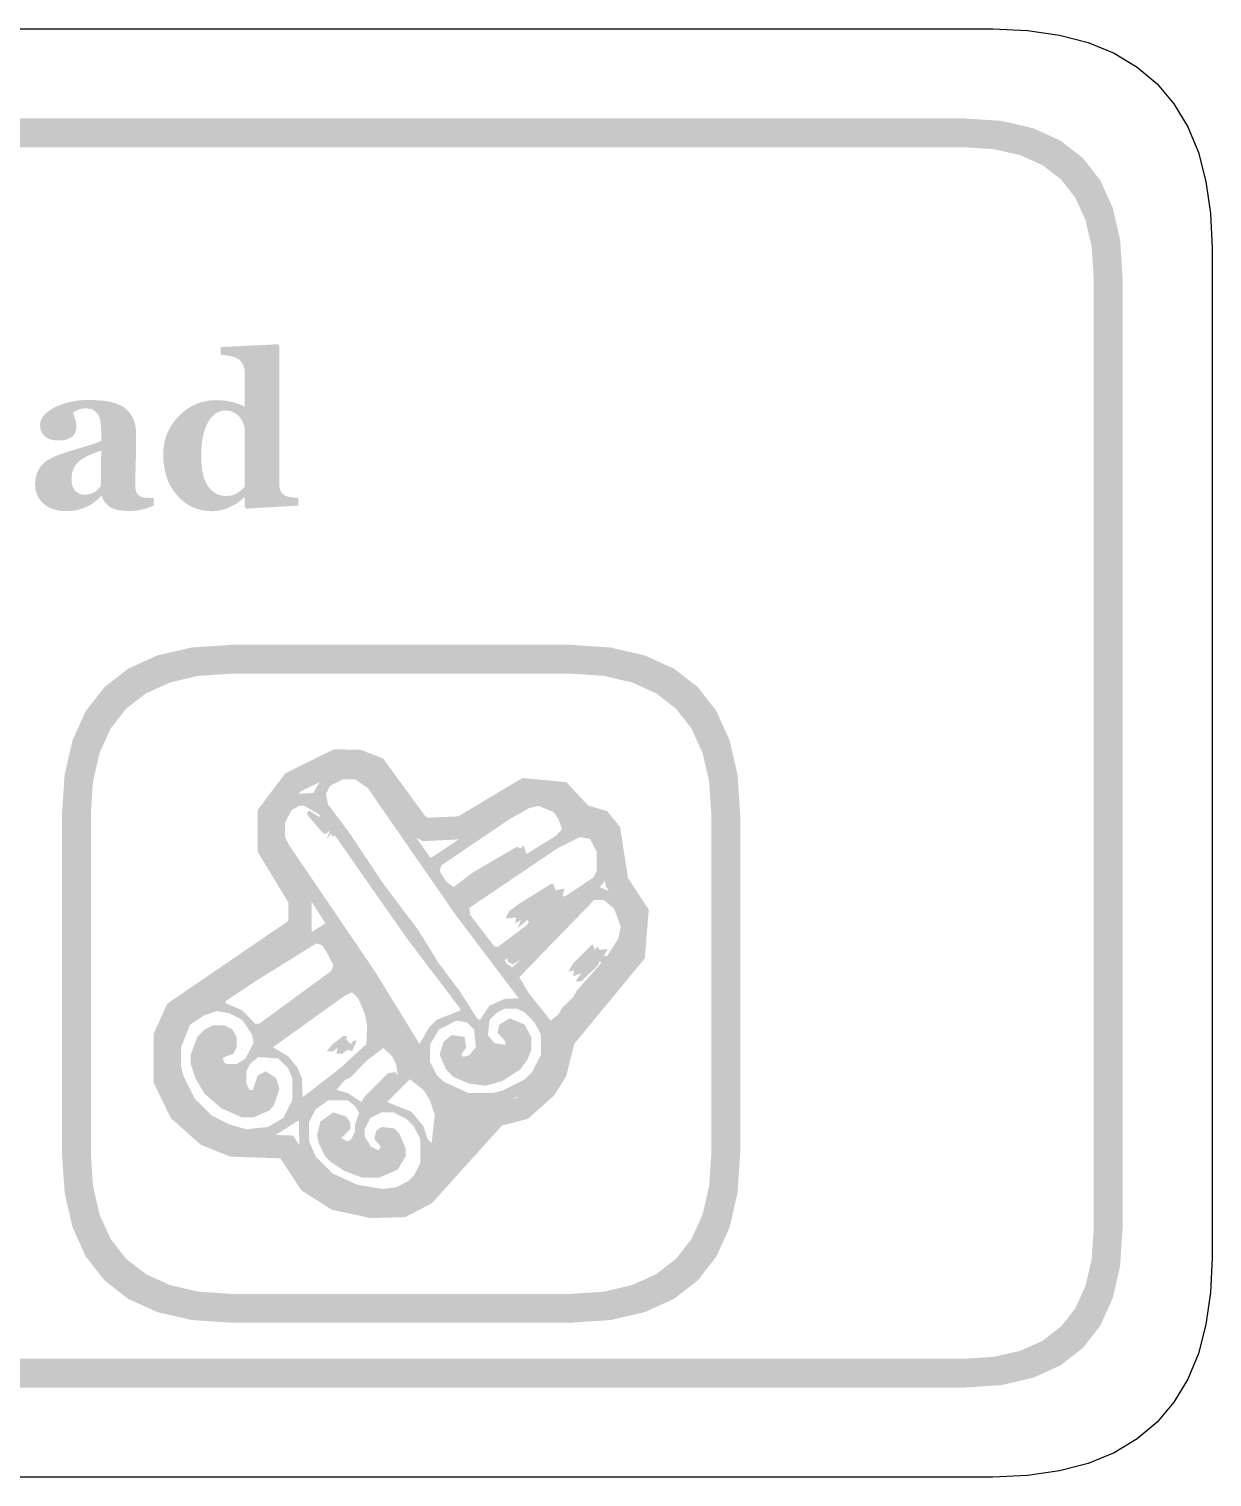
# Model space of a CAD drawing. Header units: millimetres. Extents: x 6 to 441, y 6 to 299.
# Drawn here: x 305.64 to 322.04, y 123.96 to 144.04 of the extents above; entities that cross this region are included whole.
import ezdxf

# ---------------------------------------------------------------- set-up
doc = ezdxf.new("R2010")
doc.units = ezdxf.units.MM
doc.layers.add('CUT', color=1, linetype='Continuous')
doc.layers.add('RASTER', color=7, linetype='Continuous')

msp = doc.modelspace()

# ---------------------------------------------------------------- hatches: boundary and pattern name
at = {"layer": 'RASTER'}
h = msp.add_hatch(color=7, dxfattribs=at)
h.paths.add_polyline_path([(259.2, 140.6), (259.234, 141.116), (259.337, 141.563), (259.509, 141.941), (259.75, 142.25), (260.059, 142.491), (260.438, 142.663), (260.884, 142.766), (261.4, 142.8), (318.6, 142.8), (319.116, 142.766), (319.563, 142.663), (319.941, 142.491), (320.25, 142.25), (320.491, 141.941), (320.663, 141.563), (320.766, 141.116), (320.8, 140.6), (320.8, 127.4), (320.766, 126.884), (320.662, 126.438), (320.491, 126.059), (320.25, 125.75), (319.941, 125.509), (319.563, 125.337), (319.116, 125.234), (318.6, 125.2), (261.4, 125.2), (260.884, 125.234), (260.438, 125.337), (260.059, 125.509), (259.75, 125.75), (259.509, 126.059), (259.337, 126.438), (259.234, 126.884), (259.2, 127.4)])
h.paths.add_polyline_path([(259.6, 140.6), (259.6, 127.4), (259.628, 126.978), (259.713, 126.613), (259.853, 126.303), (260.05, 126.05), (260.303, 125.853), (260.612, 125.712), (260.978, 125.628), (261.4, 125.6), (318.6, 125.6), (319.022, 125.628), (319.388, 125.712), (319.697, 125.853), (319.95, 126.05), (320.147, 126.303), (320.287, 126.613), (320.372, 126.978), (320.4, 127.4), (320.4, 140.6), (320.372, 141.022), (320.287, 141.388), (320.147, 141.697), (319.95, 141.95), (319.697, 142.147), (319.388, 142.288), (319.022, 142.372), (318.6, 142.4), (261.4, 142.4), (260.978, 142.372), (260.612, 142.288), (260.303, 142.147), (260.05, 141.95), (259.853, 141.697), (259.713, 141.388), (259.628, 141.022), (259.6, 140.6)], flags=0)
h = msp.add_hatch(color=7, dxfattribs=at)
h.paths.add_polyline_path([(309.378, 137.431), (308.656, 137.388), (308.634, 137.409), (308.634, 137.544), (308.624, 137.546), (308.605, 137.527), (308.585, 137.509), (308.563, 137.491), (308.54, 137.474), (308.515, 137.457), (308.488, 137.441), (308.46, 137.426), (308.43, 137.411), (308.399, 137.397), (308.369, 137.386), (308.338, 137.376), (308.307, 137.368), (308.276, 137.361), (308.245, 137.357), (308.214, 137.354), (308.183, 137.353), (308.111, 137.357), (308.042, 137.367), (307.976, 137.384), (307.913, 137.408), (307.854, 137.439), (307.798, 137.477), (307.745, 137.521), (307.695, 137.573), (307.65, 137.63), (307.611, 137.691), (307.578, 137.756), (307.551, 137.825), (307.53, 137.898), (307.515, 137.975), (307.506, 138.056), (307.503, 138.141), (307.507, 138.217), (307.517, 138.29), (307.534, 138.361), (307.557, 138.428), (307.587, 138.493), (307.624, 138.555), (307.668, 138.615), (307.718, 138.671), (307.773, 138.723), (307.831, 138.768), (307.892, 138.806), (307.955, 138.837), (308.021, 138.862), (308.091, 138.879), (308.163, 138.889), (308.237, 138.893), (308.267, 138.892), (308.296, 138.891), (308.325, 138.889), (308.354, 138.886), (308.382, 138.882), (308.409, 138.877), (308.436, 138.872), (308.463, 138.866), (308.489, 138.859), (308.513, 138.851), (308.536, 138.844), (308.558, 138.836), (308.578, 138.828), (308.597, 138.82), (308.615, 138.811), (308.631, 138.802), (308.631, 139.281), (308.631, 139.294), (308.63, 139.308), (308.628, 139.321), (308.626, 139.333), (308.623, 139.346), (308.619, 139.358), (308.615, 139.371), (308.609, 139.383), (308.604, 139.394), (308.597, 139.405), (308.591, 139.415), (308.584, 139.425), (308.576, 139.434), (308.568, 139.442), (308.56, 139.45), (308.551, 139.457), (308.539, 139.464), (308.527, 139.472), (308.514, 139.478), (308.5, 139.484), (308.485, 139.49), (308.47, 139.495), (308.454, 139.499), (308.437, 139.503), (308.42, 139.506), (308.403, 139.509), (308.386, 139.512), (308.369, 139.515), (308.352, 139.517), (308.335, 139.519), (308.317, 139.521), (308.3, 139.523), (308.3, 139.629), (309.091, 139.668), (309.113, 139.644), (309.113, 137.724), (309.114, 137.71), (309.114, 137.697), (309.116, 137.684), (309.118, 137.672), (309.12, 137.661), (309.124, 137.65), (309.127, 137.64), (309.132, 137.63), (309.137, 137.621), (309.142, 137.612), (309.149, 137.604), (309.156, 137.596), (309.163, 137.589), (309.172, 137.582), (309.181, 137.576), (309.191, 137.57), (309.199, 137.566), (309.208, 137.562), (309.218, 137.559), (309.229, 137.556), (309.241, 137.553), (309.253, 137.551), (309.267, 137.548), (309.281, 137.546), (309.296, 137.545), (309.309, 137.543), (309.323, 137.542), (309.335, 137.541), (309.347, 137.54), (309.358, 137.539), (309.369, 137.538), (309.378, 137.538)])
h.paths.add_polyline_path([(308.631, 137.692), (308.631, 138.519), (308.629, 138.528), (308.626, 138.536), (308.623, 138.545), (308.619, 138.555), (308.615, 138.564), (308.611, 138.574), (308.607, 138.584), (308.603, 138.594), (308.598, 138.604), (308.593, 138.614), (308.587, 138.624), (308.581, 138.634), (308.574, 138.643), (308.567, 138.653), (308.56, 138.662), (308.552, 138.671), (308.545, 138.679), (308.536, 138.686), (308.527, 138.694), (308.518, 138.7), (308.508, 138.707), (308.497, 138.714), (308.486, 138.72), (308.474, 138.726), (308.461, 138.731), (308.449, 138.736), (308.435, 138.74), (308.422, 138.743), (308.408, 138.746), (308.393, 138.748), (308.378, 138.749), (308.363, 138.749), (308.327, 138.747), (308.293, 138.739), (308.261, 138.726), (308.23, 138.708), (308.201, 138.684), (308.173, 138.656), (308.147, 138.622), (308.123, 138.584), (308.101, 138.54), (308.082, 138.492), (308.066, 138.44), (308.053, 138.384), (308.042, 138.323), (308.035, 138.259), (308.031, 138.19), (308.029, 138.116), (308.03, 138.087), (308.03, 138.058), (308.032, 138.031), (308.034, 138.004), (308.036, 137.977), (308.039, 137.952), (308.042, 137.927), (308.046, 137.903), (308.051, 137.88), (308.056, 137.857), (308.062, 137.835), (308.069, 137.813), (308.077, 137.792), (308.086, 137.771), (308.095, 137.751), (308.105, 137.731), (308.116, 137.712), (308.128, 137.694), (308.141, 137.678), (308.154, 137.662), (308.168, 137.647), (308.183, 137.634), (308.198, 137.621), (308.215, 137.609), (308.232, 137.599), (308.25, 137.59), (308.268, 137.583), (308.288, 137.577), (308.308, 137.572), (308.33, 137.568), (308.352, 137.566), (308.375, 137.566), (308.397, 137.566), (308.418, 137.568), (308.438, 137.57), (308.457, 137.574), (308.475, 137.579), (308.492, 137.585), (308.508, 137.592), (308.523, 137.6), (308.537, 137.609), (308.552, 137.619), (308.566, 137.629), (308.579, 137.64), (308.593, 137.652), (308.606, 137.664), (308.619, 137.678), (308.631, 137.692)], flags=0)
h = msp.add_hatch(color=7, dxfattribs=at)
h.paths.add_polyline_path([(307.372, 137.431), (307.355, 137.424), (307.338, 137.417), (307.32, 137.411), (307.301, 137.404), (307.282, 137.398), (307.262, 137.391), (307.241, 137.385), (307.219, 137.379), (307.197, 137.374), (307.175, 137.369), (307.152, 137.365), (307.129, 137.362), (307.105, 137.359), (307.082, 137.358), (307.058, 137.356), (307.033, 137.356), (306.99, 137.357), (306.949, 137.359), (306.911, 137.364), (306.877, 137.369), (306.845, 137.377), (306.816, 137.386), (306.791, 137.397), (306.768, 137.41), (306.748, 137.424), (306.729, 137.439), (306.712, 137.456), (306.697, 137.475), (306.683, 137.494), (306.671, 137.516), (306.661, 137.538), (306.652, 137.563), (306.644, 137.563), (306.631, 137.55), (306.619, 137.539), (306.607, 137.527), (306.595, 137.516), (306.583, 137.506), (306.571, 137.496), (306.559, 137.487), (306.548, 137.478), (306.536, 137.469), (306.524, 137.461), (306.512, 137.453), (306.5, 137.445), (306.487, 137.438), (306.475, 137.431), (306.462, 137.424), (306.449, 137.418), (306.432, 137.41), (306.415, 137.403), (306.398, 137.396), (306.381, 137.39), (306.365, 137.384), (306.348, 137.379), (306.332, 137.374), (306.316, 137.37), (306.299, 137.366), (306.281, 137.363), (306.261, 137.361), (306.24, 137.358), (306.217, 137.357), (306.192, 137.356), (306.166, 137.355), (306.138, 137.355), (306.096, 137.356), (306.056, 137.361), (306.018, 137.369), (305.981, 137.38), (305.945, 137.394), (305.911, 137.411), (305.879, 137.431), (305.848, 137.455), (305.82, 137.481), (305.796, 137.509), (305.775, 137.539), (305.758, 137.572), (305.745, 137.606), (305.736, 137.642), (305.73, 137.68), (305.728, 137.721), (305.728, 137.744), (305.73, 137.767), (305.732, 137.788), (305.735, 137.809), (305.738, 137.829), (305.743, 137.848), (305.748, 137.866), (305.754, 137.883), (305.761, 137.899), (305.769, 137.915), (305.777, 137.93), (305.786, 137.945), (305.796, 137.96), (305.806, 137.974), (305.817, 137.988), (305.829, 138.001), (305.84, 138.012), (305.852, 138.023), (305.864, 138.033), (305.877, 138.043), (305.889, 138.053), (305.903, 138.062), (305.917, 138.07), (305.931, 138.078), (305.946, 138.086), (305.961, 138.093), (305.976, 138.101), (305.992, 138.108), (306.008, 138.115), (306.024, 138.122), (306.041, 138.129), (306.058, 138.135), (306.091, 138.147), (306.127, 138.16), (306.164, 138.172), (306.203, 138.185), (306.243, 138.197), (306.285, 138.21), (306.329, 138.223), (306.374, 138.236), (306.419, 138.249), (306.46, 138.261), (306.498, 138.273), (306.534, 138.285), (306.566, 138.296), (306.595, 138.308), (306.621, 138.318), (306.644, 138.329), (306.644, 138.469), (306.643, 138.479), (306.643, 138.489), (306.643, 138.5), (306.642, 138.512), (306.641, 138.524), (306.64, 138.537), (306.639, 138.551), (306.638, 138.566), (306.636, 138.581), (306.634, 138.595), (306.631, 138.608), (306.629, 138.621), (306.625, 138.634), (306.621, 138.645), (306.617, 138.657), (306.613, 138.667), (306.607, 138.679), (306.601, 138.69), (306.594, 138.7), (306.586, 138.71), (306.578, 138.72), (306.569, 138.729), (306.559, 138.738), (306.548, 138.746), (306.537, 138.754), (306.525, 138.76), (306.511, 138.766), (306.497, 138.77), (306.483, 138.774), (306.467, 138.776), (306.45, 138.778), (306.433, 138.778), (306.417, 138.778), (306.402, 138.777), (306.387, 138.776), (306.373, 138.774), (306.36, 138.771), (306.348, 138.768), (306.336, 138.764), (306.325, 138.76), (306.314, 138.756), (306.304, 138.751), (306.295, 138.746), (306.286, 138.742), (306.278, 138.737), (306.27, 138.732), (306.262, 138.728), (306.255, 138.723), (306.257, 138.715), (306.259, 138.706), (306.261, 138.696), (306.264, 138.686), (306.267, 138.674), (306.271, 138.662), (306.275, 138.648), (306.28, 138.633), (306.285, 138.618), (306.289, 138.604), (306.293, 138.589), (306.296, 138.574), (306.298, 138.56), (306.299, 138.546), (306.3, 138.532), (306.301, 138.518), (306.301, 138.511), (306.3, 138.504), (306.299, 138.497), (306.297, 138.49), (306.296, 138.482), (306.293, 138.473), (306.291, 138.465), (306.288, 138.455), (306.284, 138.446), (306.28, 138.438), (306.276, 138.43), (306.271, 138.422), (306.267, 138.415), (306.261, 138.408), (306.256, 138.402), (306.25, 138.396), (306.241, 138.389), (306.232, 138.382), (306.223, 138.376), (306.214, 138.37), (306.204, 138.365), (306.194, 138.36), (306.184, 138.355), (306.174, 138.351), (306.163, 138.347), (306.15, 138.344), (306.136, 138.341), (306.121, 138.339), (306.104, 138.337), (306.086, 138.336), (306.067, 138.335), (306.046, 138.335), (306.016, 138.335), (305.988, 138.338), (305.962, 138.343), (305.938, 138.349), (305.916, 138.358), (305.895, 138.368), (305.877, 138.38), (305.86, 138.394), (305.845, 138.409), (305.832, 138.426), (305.821, 138.443), (305.813, 138.462), (305.806, 138.482), (305.801, 138.503), (305.798, 138.525), (305.797, 138.548), (305.798, 138.569), (305.801, 138.588), (305.806, 138.608), (305.813, 138.626), (305.822, 138.644), (305.834, 138.662), (305.847, 138.679), (305.862, 138.696), (305.879, 138.712), (305.896, 138.727), (305.915, 138.741), (305.934, 138.755), (305.955, 138.768), (305.976, 138.781), (305.998, 138.792), (306.021, 138.803), (306.045, 138.814), (306.069, 138.824), (306.094, 138.833), (306.12, 138.842), (306.147, 138.851), (306.175, 138.858), (306.204, 138.865), (306.233, 138.871), (306.263, 138.877), (306.292, 138.882), (306.321, 138.886), (306.349, 138.89), (306.377, 138.892), (306.404, 138.894), (306.43, 138.895), (306.456, 138.896), (306.491, 138.895), (306.526, 138.895), (306.559, 138.893), (306.592, 138.891), (306.625, 138.889), (306.656, 138.886), (306.687, 138.883), (306.717, 138.879), (306.746, 138.874), (306.775, 138.868), (306.802, 138.861), (306.83, 138.853), (306.856, 138.844), (306.882, 138.833), (306.906, 138.822), (306.931, 138.809), (306.953, 138.796), (306.974, 138.781), (306.994, 138.764), (307.012, 138.746), (307.03, 138.727), (307.046, 138.706), (307.061, 138.684), (307.075, 138.66), (307.087, 138.635), (307.098, 138.608), (307.108, 138.579), (307.115, 138.548), (307.121, 138.516), (307.125, 138.481), (307.128, 138.445), (307.128, 138.406), (307.128, 138.364), (307.128, 138.32), (307.127, 138.274), (307.127, 138.225), (307.126, 138.175), (307.125, 138.123), (307.123, 138.07), (307.122, 138.014), (307.12, 137.959), (307.119, 137.91), (307.118, 137.865), (307.117, 137.826), (307.116, 137.791), (307.116, 137.761), (307.115, 137.735), (307.115, 137.715), (307.116, 137.699), (307.116, 137.684), (307.118, 137.669), (307.12, 137.656), (307.123, 137.643), (307.126, 137.632), (307.13, 137.621), (307.135, 137.611), (307.14, 137.602), (307.146, 137.593), (307.153, 137.585), (307.16, 137.578), (307.168, 137.571), (307.177, 137.565), (307.186, 137.559), (307.196, 137.554), (307.202, 137.551), (307.21, 137.549), (307.218, 137.546), (307.228, 137.544), (307.238, 137.543), (307.249, 137.542), (307.261, 137.541), (307.274, 137.54), (307.287, 137.539), (307.3, 137.539), (307.313, 137.539), (307.325, 137.538), (307.337, 137.538), (307.349, 137.538), (307.36, 137.538), (307.372, 137.538)])
h.paths.add_polyline_path([(306.644, 138.194), (306.623, 138.187), (306.603, 138.18), (306.582, 138.172), (306.562, 138.164), (306.542, 138.156), (306.521, 138.148), (306.501, 138.139), (306.481, 138.13), (306.461, 138.121), (306.443, 138.112), (306.425, 138.103), (306.408, 138.093), (306.392, 138.084), (306.377, 138.074), (306.362, 138.065), (306.349, 138.055), (306.336, 138.044), (306.323, 138.033), (306.312, 138.021), (306.301, 138.008), (306.291, 137.995), (306.281, 137.98), (306.272, 137.966), (306.264, 137.95), (306.257, 137.934), (306.251, 137.917), (306.245, 137.899), (306.241, 137.881), (306.238, 137.862), (306.235, 137.842), (306.234, 137.821), (306.233, 137.8), (306.234, 137.772), (306.237, 137.747), (306.241, 137.723), (306.246, 137.701), (306.254, 137.682), (306.263, 137.664), (306.273, 137.648), (306.285, 137.634), (306.299, 137.622), (306.313, 137.612), (306.328, 137.603), (306.343, 137.596), (306.36, 137.59), (306.377, 137.586), (306.395, 137.584), (306.414, 137.583), (306.433, 137.584), (306.452, 137.585), (306.47, 137.588), (306.487, 137.591), (306.503, 137.596), (306.518, 137.602), (306.533, 137.608), (306.546, 137.616), (306.559, 137.625), (306.571, 137.634), (306.583, 137.643), (306.595, 137.653), (306.606, 137.663), (306.617, 137.674), (306.628, 137.686), (306.638, 137.697)], flags=0)
h = msp.add_hatch(color=7, dxfattribs=at)
h.paths.add_polyline_path([(306.1, 133.15), (306.137, 133.701), (306.247, 134.178), (306.43, 134.582), (306.688, 134.913), (307.018, 135.17), (307.422, 135.353), (307.899, 135.463), (308.45, 135.5), (313.15, 135.5), (313.701, 135.463), (314.178, 135.353), (314.582, 135.17), (314.913, 134.913), (315.17, 134.582), (315.353, 134.178), (315.463, 133.701), (315.5, 133.15), (315.5, 128.45), (315.463, 127.899), (315.353, 127.422), (315.17, 127.018), (314.913, 126.687), (314.582, 126.43), (314.178, 126.247), (313.701, 126.137), (313.15, 126.1), (308.45, 126.1), (307.899, 126.137), (307.422, 126.247), (307.018, 126.43), (306.688, 126.688), (306.43, 127.018), (306.247, 127.422), (306.137, 127.899), (306.1, 128.45)])
h.paths.add_polyline_path([(306.5, 133.15), (306.5, 128.45), (306.53, 127.993), (306.622, 127.597), (306.774, 127.262), (306.987, 126.988), (307.262, 126.774), (307.597, 126.622), (307.993, 126.53), (308.45, 126.5), (313.15, 126.5), (313.607, 126.53), (314.003, 126.622), (314.338, 126.774), (314.613, 126.988), (314.826, 127.262), (314.978, 127.597), (315.07, 127.993), (315.1, 128.45), (315.1, 133.15), (315.07, 133.607), (314.978, 134.003), (314.826, 134.338), (314.613, 134.612), (314.338, 134.826), (314.003, 134.978), (313.607, 135.07), (313.15, 135.1), (308.45, 135.1), (307.993, 135.07), (307.597, 134.978), (307.262, 134.826), (306.987, 134.613), (306.774, 134.338), (306.622, 134.003), (306.53, 133.607), (306.5, 133.15)], flags=0)
h = msp.add_hatch(color=7, dxfattribs=at)
h.paths.add_polyline_path([(309.872, 134.052), (310.241, 134.044), (310.552, 133.923), (311.136, 133.122), (311.175, 133.102), (311.591, 133.121), (312.482, 133.653), (313.09, 133.596), (313.393, 133.272), (313.656, 133.193), (313.836, 132.974), (313.944, 132.269), (314.233, 131.827), (314.178, 131.153), (313.201, 129.967), (313.09, 129.523), (312.924, 129.254), (312.56, 128.928), (312.197, 128.833), (311.226, 127.756), (310.86, 127.565), (310.382, 127.55), (309.839, 127.667), (309.418, 127.936), (309.126, 128.38), (308.435, 128.402), (308.024, 128.567), (307.608, 128.938), (307.371, 129.428), (307.371, 130.109), (307.561, 130.526), (309.239, 131.672), (309.239, 131.925), (308.81, 132.634), (308.81, 133.208), (309.197, 133.72)])
h.paths.add_polyline_path([(309.943, 133.73), (309.406, 133.466), (309.13, 133.101), (309.13, 132.724), (309.559, 132.014), (309.559, 131.503), (307.815, 130.312), (307.691, 130.039), (307.691, 129.502), (307.868, 129.135), (308.195, 128.843), (308.501, 128.72), (309.303, 128.695), (309.648, 128.169), (309.963, 127.968), (310.411, 127.871), (310.777, 127.883), (311.027, 128.013), (312.024, 129.119), (312.404, 129.218), (312.676, 129.462), (312.792, 129.648), (312.908, 130.115), (313.867, 131.279), (313.905, 131.743), (313.638, 132.152), (313.533, 132.839), (313.471, 132.915), (313.219, 132.99), (312.939, 133.289), (312.556, 133.325), (311.686, 132.806), (311.104, 132.778), (310.922, 132.872), (310.348, 133.658), (310.177, 133.725), (309.943, 133.73)], flags=0)
h = msp.add_hatch(color=7, dxfattribs=at)
h.paths.add_polyline_path([(309.938, 133.794), (310.162, 133.804), (310.406, 133.68), (311.21, 132.542), (312.261, 133.245), (312.573, 133.402), (312.84, 133.402), (313.018, 133.312), (313.085, 133.245), (313.199, 133.024), (313.41, 133), (313.554, 132.91), (313.677, 132.666), (313.677, 132.364), (313.62, 132.22), (313.554, 132.14), (313.788, 132.039), (313.888, 131.939), (314.012, 131.628), (313.979, 131.393), (313.821, 131.115), (312.931, 130.064), (312.907, 129.82), (312.84, 129.619), (312.75, 129.475), (312.516, 129.274), (312.06, 129.093), (311.913, 128.906), (311.726, 128.725), (311.679, 128.638), (311.424, 128.39), (311.377, 128.303), (311.009, 127.935), (310.765, 127.811), (310.296, 127.811), (309.961, 127.911), (309.683, 128.069), (309.549, 128.203), (309.425, 128.414), (309.392, 128.514), (309.382, 128.906), (309.024, 128.681), (308.789, 128.615), (308.522, 128.648), (308.143, 128.805), (308.043, 128.872), (307.775, 129.174), (307.618, 129.518), (307.618, 129.686), (307.584, 129.753), (307.651, 130.121), (307.808, 130.399), (309.75, 131.638), (309.369, 132.24), (309.181, 132.488), (309.057, 132.733), (309.024, 132.967), (309.134, 133.258), (309.215, 133.345), (309.392, 133.436), (309.583, 133.446), (309.717, 133.68)])
h.paths.add_polyline_path([(309.995, 133.636), (309.817, 133.546), (309.76, 133.436), (309.784, 133.292), (310.072, 132.91), (310.554, 132.187), (311.043, 131.537), (311.324, 131.082), (311.612, 130.7), (311.859, 130.312), (311.893, 130.299), (312.027, 130.499), (312.238, 130.59), (312.429, 130.6), (311.558, 131.752), (310.339, 133.513), (310.162, 133.636)], flags=0)
h.paths.add_polyline_path([(309.392, 133.268), (309.282, 133.211), (309.191, 133.034), (309.191, 132.833), (309.248, 132.722), (310.44, 130.968), (311.056, 129.964), (311.19, 130.198), (311.29, 130.299), (311.625, 130.432), (311.612, 130.466), (310.889, 131.417), (309.884, 132.856), (309.837, 132.843), (309.837, 132.89), (309.77, 132.81), (309.817, 132.923), (309.75, 132.876), (309.717, 132.89), (309.516, 133.124), (309.492, 133.168), (309.526, 133.201), (309.67, 133.111), (309.67, 133.144), (309.459, 133.268)], flags=0)
h.paths.add_polyline_path([(312.706, 133.268), (312.573, 133.235), (312.295, 133.077), (311.357, 132.441), (311.334, 132.364), (311.424, 132.22), (311.525, 132.14), (311.792, 132.341), (312.362, 132.676), (312.405, 132.699), (312.462, 132.676), (312.496, 132.722), (312.539, 132.599), (312.951, 132.856), (313.031, 132.943), (312.984, 133.077), (312.917, 133.178)], flags=0)
h.paths.add_polyline_path([(313.276, 132.833), (312.964, 132.676), (311.746, 131.852), (311.759, 131.752), (312.094, 131.316), (312.147, 131.316), (312.549, 131.618), (312.573, 131.661), (312.549, 131.685), (312.415, 131.571), (312.462, 131.685), (312.382, 131.638), (312.395, 131.718), (312.248, 131.705), (312.295, 131.805), (312.429, 131.906), (312.884, 132.187), (312.917, 132.173), (312.941, 132.096), (313.065, 132.12), (313.041, 132.029), (313.065, 132.006), (313.466, 132.274), (313.51, 132.364), (313.51, 132.632), (313.42, 132.81)], flags=0)
h.paths.add_polyline_path([(313.477, 131.962), (312.439, 130.891), (312.563, 130.68), (312.874, 130.289), (312.984, 130.379), (313.031, 130.466), (313.185, 130.613), (313.232, 130.7), (313.577, 131.092), (313.554, 131.115), (313.52, 131.048), (313.299, 130.834), (313.219, 130.834), (313.299, 130.948), (313.185, 130.901), (313.199, 130.982), (313.118, 130.968), (313.185, 131.082), (313.453, 131.35), (313.487, 131.269), (313.52, 131.316), (313.554, 131.269), (313.667, 131.283), (313.61, 131.192), (313.654, 131.182), (313.811, 131.427), (313.845, 131.594), (313.754, 131.839), (313.61, 131.962)], flags=0)
h.paths.add_polyline_path([(309.626, 131.36), (308.779, 130.834), (308.378, 130.566), (308.364, 130.533), (308.599, 130.432), (308.779, 130.245), (308.833, 130.245), (309.837, 130.982), (309.861, 131.059), (309.77, 131.236), (309.703, 131.336)], flags=0)
h.paths.add_polyline_path([(312.271, 131.159), (312.238, 131.125), (312.261, 131.082), (312.338, 131.025), (312.462, 131.136), (312.348, 131.069), (312.281, 131.102)], flags=0)
h.paths.add_polyline_path([(310.119, 130.68), (310.018, 130.633), (309.024, 129.92), (309.235, 129.796), (309.369, 129.629), (309.425, 129.485), (309.436, 129.227), (309.971, 129.642), (310.319, 129.964), (310.329, 130.222), (310.296, 130.389), (310.206, 130.6)], flags=0)
h.paths.add_polyline_path([(312.238, 130.456), (312.127, 130.399), (312.027, 130.299), (312.003, 130.088), (312.094, 129.977), (312.238, 129.954), (312.248, 129.997), (312.137, 130.121), (312.161, 130.232), (312.305, 130.322), (312.516, 130.232), (312.606, 130.054), (312.606, 129.887), (312.549, 129.743), (312.449, 129.609), (312.204, 129.452), (311.97, 129.385), (311.736, 129.418), (311.525, 129.508), (311.424, 129.609), (311.334, 129.82), (311.391, 129.997), (311.501, 130.088), (311.679, 130.064), (311.702, 129.92), (311.635, 129.82), (311.669, 129.786), (311.746, 129.81), (311.836, 129.92), (311.813, 130.165), (311.712, 130.265), (311.568, 130.289), (311.324, 130.165), (311.2, 129.954), (311.2, 129.719), (311.29, 129.542), (311.391, 129.441), (311.736, 129.284), (312.07, 129.284), (312.204, 129.318), (312.516, 129.475), (312.616, 129.575), (312.74, 129.82), (312.74, 130.088), (312.65, 130.265), (312.516, 130.399), (312.405, 130.456)], flags=0)
h.paths.add_polyline_path([(308.254, 130.422), (308.076, 130.366), (307.875, 130.232), (307.751, 129.92), (307.751, 129.652), (307.785, 129.518), (307.942, 129.207), (308.177, 128.973), (308.421, 128.849), (308.655, 128.782), (308.957, 128.815), (309.168, 128.939), (309.292, 129.184), (309.292, 129.485), (309.235, 129.629), (309.101, 129.763), (308.823, 129.786), (308.712, 129.696), (308.655, 129.585), (308.655, 129.418), (308.699, 129.328), (308.746, 129.328), (308.813, 129.529), (308.923, 129.585), (309.067, 129.495), (309.114, 129.341), (309.034, 129.107), (308.967, 129.04), (308.756, 128.949), (308.588, 128.949), (308.311, 129.073), (308.076, 129.274), (307.952, 129.485), (307.885, 129.686), (307.885, 129.82), (307.976, 130.064), (308.076, 130.165), (308.187, 130.222), (308.354, 130.222), (308.465, 130.165), (308.522, 130.054), (308.522, 129.92), (308.478, 129.83), (308.331, 129.776), (308.344, 129.709), (308.388, 129.686), (308.522, 129.686), (308.645, 129.763), (308.756, 129.987), (308.732, 130.098), (308.599, 130.299), (308.421, 130.389)], flags=0)
h.paths.add_polyline_path([(310.005, 130.078), (310.052, 130.078), (310.038, 130.031), (310.105, 129.964), (310.139, 130.011), (310.185, 130.011), (310.119, 129.863), (310.062, 129.887), (309.985, 129.83), (309.904, 129.83), (309.918, 129.91), (309.851, 129.863), (309.77, 129.863), (309.851, 129.964)], flags=0)
h.paths.add_polyline_path([(310.554, 129.91), (310.319, 129.729), (310.105, 129.508), (310.018, 129.462), (309.904, 129.328), (310.062, 129.284), (310.252, 129.16), (310.286, 129.227), (310.621, 129.562), (310.721, 129.575), (310.755, 129.529), (310.731, 129.686), (310.674, 129.796)], flags=0)
h.paths.add_polyline_path([(310.922, 129.475), (310.607, 129.16), (310.942, 129.026), (311.11, 128.825), (311.166, 128.648), (311.223, 128.591), (311.267, 128.983), (311.2, 129.184), (311.11, 129.328)], flags=0)
h.paths.add_polyline_path([(309.794, 129.184), (309.616, 129.06), (309.526, 128.882), (309.526, 128.615), (309.616, 128.404), (309.851, 128.169), (310.196, 128.012), (310.54, 127.955), (310.731, 127.978), (310.909, 128.069), (310.976, 128.136), (311.066, 128.313), (311.066, 128.648), (310.976, 128.825), (310.875, 128.926), (310.698, 129.016), (310.53, 129.016), (310.373, 128.939), (310.296, 128.782), (310.296, 128.681), (310.386, 128.538), (310.487, 128.491), (310.52, 128.538), (310.43, 128.648), (310.453, 128.758), (310.53, 128.815), (310.708, 128.792), (310.775, 128.725), (310.865, 128.514), (310.865, 128.414), (310.755, 128.223), (310.497, 128.112), (310.262, 128.112), (310.018, 128.203), (309.817, 128.337), (309.75, 128.404), (309.66, 128.581), (309.636, 128.705), (309.683, 128.892), (309.861, 129.016), (310.038, 128.959), (310.095, 128.882), (310.095, 128.782), (309.971, 128.658), (310.062, 128.615), (310.105, 128.638), (310.162, 128.748), (310.162, 128.849), (310.219, 129.006), (310.172, 129.093), (310.062, 129.184)], flags=0)

# ---------------------------------------------------------------- linework, layer by layer
at = {"layer": 'CUT'}
msp.add_lwpolyline([(260.999, 144.04), (319.001, 144.04), (319.483, 144.019), (319.925, 143.956), (320.325, 143.851), (320.685, 143.703), (321.003, 143.512), (321.278, 143.278), (321.512, 143.003), (321.703, 142.685), (321.851, 142.325), (321.956, 141.925), (322.019, 141.483), (322.04, 141.001), (322.04, 126.999), (322.019, 126.517), (321.956, 126.075), (321.851, 125.675), (321.703, 125.315), (321.512, 124.997), (321.278, 124.722), (321.003, 124.488), (320.685, 124.297), (320.325, 124.149), (319.925, 124.044), (319.483, 123.981), (319.001, 123.96), (260.999, 123.96)], dxfattribs=at)

doc.saveas('drawing.dxf')
